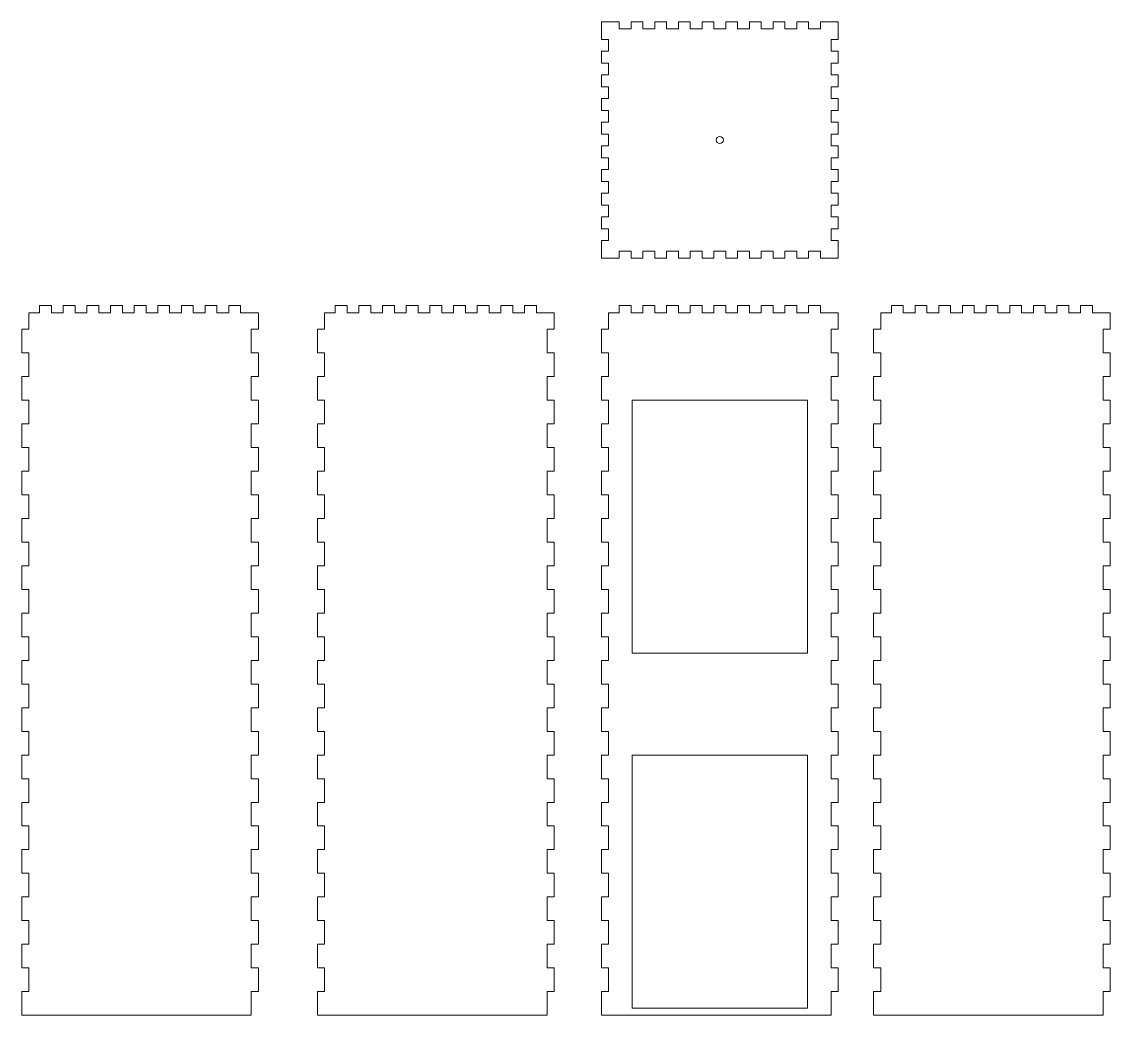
# Model space of a CAD drawing. Header units: millimetres. Extents: x -17105 to -8097, y 7860 to 10394.
# Drawn here: x -14404.1 to -13944.1, y 7864.4 to 8284.4 of the extents above; entities that cross this region are included whole.
import ezdxf

# ---------------------------------------------------------------- set-up
doc = ezdxf.new("R2010")
doc.units = ezdxf.units.MM
doc.layers.add('A-DETL-THIN', color=151, linetype='Continuous', lineweight=9)

msp = doc.modelspace()

# ---------------------------------------------------------------- linework, layer by layer
at = {"layer": 'A-DETL-THIN'}
for p, q in [((-14151.61, 8284.42), (-14159.11, 8284.42)), ((-14159.11, 8276.92), (-14159.11, 8284.42)), ((-14151.61, 8284.42), (-14151.61, 8281.42)), ((-14151.61, 8281.42), (-14146.61, 8281.42)), ((-14146.61, 8281.42), (-14146.61, 8284.42)), ((-14146.61, 8284.42), (-14141.61, 8284.42)), ((-14141.61, 8284.42), (-14141.61, 8281.42)), ((-14141.61, 8281.42), (-14136.61, 8281.42)), ((-14136.61, 8281.42), (-14136.61, 8284.42)), ((-14136.61, 8284.42), (-14131.61, 8284.42)), ((-14131.61, 8284.42), (-14131.61, 8281.42)), ((-14131.61, 8281.42), (-14126.61, 8281.42)), ((-14126.61, 8281.42), (-14126.61, 8284.42)), ((-14126.61, 8284.42), (-14121.61, 8284.42)), ((-14121.61, 8284.42), (-14121.61, 8281.42)), ((-14121.61, 8281.42), (-14116.61, 8281.42)), ((-14116.61, 8281.42), (-14116.61, 8284.42)), ((-14116.61, 8284.42), (-14111.61, 8284.42)), ((-14111.61, 8284.42), (-14111.61, 8281.42)), ((-14111.61, 8281.42), (-14106.61, 8281.42)), ((-14106.61, 8281.42), (-14106.61, 8284.42)), ((-14106.61, 8284.42), (-14101.61, 8284.42)), ((-14101.61, 8284.42), (-14101.61, 8281.42)), ((-14101.61, 8281.42), (-14096.61, 8281.42)), ((-14096.61, 8281.42), (-14096.61, 8284.42)), ((-14096.61, 8284.42), (-14091.61, 8284.42)), ((-14091.61, 8284.42), (-14091.61, 8281.42)), ((-14091.61, 8281.42), (-14086.61, 8281.42)), ((-14086.61, 8281.42), (-14086.61, 8284.42)), ((-14086.61, 8284.42), (-14081.61, 8284.42)), ((-14081.61, 8284.42), (-14081.61, 8281.42)), ((-14081.61, 8281.42), (-14076.61, 8281.42)), ((-14076.61, 8281.42), (-14076.61, 8284.42)), ((-14076.61, 8284.42), (-14071.61, 8284.42)), ((-14071.61, 8284.42), (-14071.61, 8281.42)), ((-14071.61, 8281.42), (-14066.61, 8281.42)), ((-14066.61, 8281.42), (-14066.61, 8284.42)), ((-14066.61, 8284.42), (-14059.11, 8284.42)), ((-14059.11, 8276.92), (-14059.11, 8284.42)), ((-14156.11, 8276.92), (-14159.11, 8276.92)), ((-14156.11, 8271.92), (-14156.11, 8276.92)), ((-14062.11, 8271.92), (-14062.11, 8276.92)), ((-14062.11, 8276.92), (-14059.11, 8276.92)), ((-14159.11, 8266.92), (-14159.11, 8271.92)), ((-14159.11, 8271.92), (-14156.11, 8271.92)), ((-14059.11, 8271.92), (-14062.11, 8271.92)), ((-14059.11, 8266.92), (-14059.11, 8271.92)), ((-14156.11, 8266.92), (-14159.11, 8266.92)), ((-14156.11, 8261.92), (-14156.11, 8266.92)), ((-14062.11, 8261.92), (-14062.11, 8266.92)), ((-14062.11, 8266.92), (-14059.11, 8266.92)), ((-14159.11, 8256.92), (-14159.11, 8261.92)), ((-14159.11, 8261.92), (-14156.11, 8261.92)), ((-14059.11, 8261.92), (-14062.11, 8261.92)), ((-14059.11, 8256.92), (-14059.11, 8261.92)), ((-14156.11, 8256.92), (-14159.11, 8256.92)), ((-14156.11, 8251.92), (-14156.11, 8256.92)), ((-14062.11, 8251.92), (-14062.11, 8256.92)), ((-14062.11, 8256.92), (-14059.11, 8256.92)), ((-14159.11, 8246.92), (-14159.11, 8251.92)), ((-14159.11, 8251.92), (-14156.11, 8251.92)), ((-14059.11, 8251.92), (-14062.11, 8251.92)), ((-14059.11, 8246.92), (-14059.11, 8251.92)), ((-14156.11, 8246.92), (-14159.11, 8246.92)), ((-14156.11, 8241.92), (-14156.11, 8246.92)), ((-14062.11, 8241.92), (-14062.11, 8246.92)), ((-14062.11, 8246.92), (-14059.11, 8246.92)), ((-14159.11, 8236.92), (-14159.11, 8241.92)), ((-14159.11, 8241.92), (-14156.11, 8241.92)), ((-14059.11, 8241.92), (-14062.11, 8241.92)), ((-14059.11, 8236.92), (-14059.11, 8241.92)), ((-14156.11, 8236.92), (-14159.11, 8236.92)), ((-14156.11, 8231.92), (-14156.11, 8236.92)), ((-14062.11, 8231.92), (-14062.11, 8236.92)), ((-14062.11, 8236.92), (-14059.11, 8236.92)), ((-14159.11, 8226.92), (-14159.11, 8231.92)), ((-14159.11, 8231.92), (-14156.11, 8231.92)), ((-14059.11, 8231.92), (-14062.11, 8231.92)), ((-14059.11, 8226.92), (-14059.11, 8231.92)), ((-14156.11, 8226.92), (-14159.11, 8226.92)), ((-14156.11, 8221.92), (-14156.11, 8226.92)), ((-14062.11, 8221.92), (-14062.11, 8226.92)), ((-14062.11, 8226.92), (-14059.11, 8226.92)), ((-14159.11, 8216.92), (-14159.11, 8221.92)), ((-14159.11, 8221.92), (-14156.11, 8221.92)), ((-14059.11, 8221.92), (-14062.11, 8221.92)), ((-14059.11, 8216.92), (-14059.11, 8221.92)), ((-14156.11, 8216.92), (-14159.11, 8216.92)), ((-14156.11, 8211.92), (-14156.11, 8216.92)), ((-14062.11, 8211.92), (-14062.11, 8216.92)), ((-14062.11, 8216.92), (-14059.11, 8216.92)), ((-14159.11, 8206.92), (-14159.11, 8211.92)), ((-14159.11, 8211.92), (-14156.11, 8211.92)), ((-14059.11, 8211.92), (-14062.11, 8211.92)), ((-14059.11, 8206.92), (-14059.11, 8211.92)), ((-14156.11, 8206.92), (-14159.11, 8206.92)), ((-14156.11, 8201.92), (-14156.11, 8206.92)), ((-14062.11, 8201.92), (-14062.11, 8206.92)), ((-14062.11, 8206.92), (-14059.11, 8206.92)), ((-14159.11, 8196.92), (-14159.11, 8201.92)), ((-14159.11, 8201.92), (-14156.11, 8201.92)), ((-14059.11, 8201.92), (-14062.11, 8201.92)), ((-14059.11, 8196.92), (-14059.11, 8201.92)), ((-14156.11, 8196.92), (-14159.11, 8196.92)), ((-14156.11, 8191.92), (-14156.11, 8196.92)), ((-14062.11, 8191.92), (-14062.11, 8196.92)), ((-14062.11, 8196.92), (-14059.11, 8196.92)), ((-14159.11, 8191.92), (-14156.11, 8191.92)), ((-14159.11, 8191.92), (-14159.11, 8184.42)), ((-14059.11, 8191.92), (-14062.11, 8191.92)), ((-14059.11, 8191.92), (-14059.11, 8184.42)), ((-14151.61, 8184.42), (-14159.11, 8184.42)), ((-14151.61, 8184.42), (-14151.61, 8187.42)), ((-14151.61, 8187.42), (-14146.61, 8187.42)), ((-14146.61, 8187.42), (-14146.61, 8184.42)), ((-14146.61, 8184.42), (-14141.61, 8184.42)), ((-14141.61, 8184.42), (-14141.61, 8187.42)), ((-14141.61, 8187.42), (-14136.61, 8187.42)), ((-14136.61, 8187.42), (-14136.61, 8184.42)), ((-14136.61, 8184.42), (-14131.61, 8184.42)), ((-14131.61, 8184.42), (-14131.61, 8187.42)), ((-14131.61, 8187.42), (-14126.61, 8187.42)), ((-14126.61, 8187.42), (-14126.61, 8184.42)), ((-14126.61, 8184.42), (-14121.61, 8184.42)), ((-14121.61, 8184.42), (-14121.61, 8187.42)), ((-14121.61, 8187.42), (-14116.61, 8187.42)), ((-14116.61, 8187.42), (-14116.61, 8184.42)), ((-14116.61, 8184.42), (-14111.61, 8184.42)), ((-14111.61, 8184.42), (-14111.61, 8187.42)), ((-14111.61, 8187.42), (-14106.61, 8187.42)), ((-14106.61, 8187.42), (-14106.61, 8184.42)), ((-14106.61, 8184.42), (-14101.61, 8184.42)), ((-14101.61, 8184.42), (-14101.61, 8187.42)), ((-14101.61, 8187.42), (-14096.61, 8187.42)), ((-14096.61, 8187.42), (-14096.61, 8184.42)), ((-14096.61, 8184.42), (-14091.61, 8184.42)), ((-14091.61, 8184.42), (-14091.61, 8187.42)), ((-14091.61, 8187.42), (-14086.61, 8187.42)), ((-14086.61, 8187.42), (-14086.61, 8184.42)), ((-14086.61, 8184.42), (-14081.61, 8184.42)), ((-14081.61, 8184.42), (-14081.61, 8187.42)), ((-14081.61, 8187.42), (-14076.61, 8187.42)), ((-14076.61, 8187.42), (-14076.61, 8184.42)), ((-14076.61, 8184.42), (-14071.61, 8184.42)), ((-14071.61, 8184.42), (-14071.61, 8187.42)), ((-14071.61, 8187.42), (-14066.61, 8187.42)), ((-14066.61, 8187.42), (-14066.61, 8184.42)), ((-14066.61, 8184.42), (-14059.11, 8184.42)), ((-14401.11, 8161.42), (-14401.11, 8154.42)), ((-14396.61, 8161.42), (-14401.11, 8161.42)), ((-14396.61, 8161.42), (-14396.61, 8164.42)), ((-14396.61, 8164.42), (-14391.61, 8164.42)), ((-14391.61, 8164.42), (-14391.61, 8161.42)), ((-14391.61, 8161.42), (-14386.61, 8161.42)), ((-14386.61, 8161.42), (-14386.61, 8164.42)), ((-14386.61, 8164.42), (-14381.61, 8164.42)), ((-14381.61, 8164.42), (-14381.61, 8161.42)), ((-14381.61, 8161.42), (-14376.61, 8161.42)), ((-14376.61, 8161.42), (-14376.61, 8164.42)), ((-14376.61, 8164.42), (-14371.61, 8164.42)), ((-14371.61, 8164.42), (-14371.61, 8161.42)), ((-14371.61, 8161.42), (-14366.61, 8161.42)), ((-14366.61, 8161.42), (-14366.61, 8164.42)), ((-14366.61, 8164.42), (-14361.61, 8164.42)), ((-14361.61, 8164.42), (-14361.61, 8161.42)), ((-14361.61, 8161.42), (-14356.61, 8161.42)), ((-14356.61, 8161.42), (-14356.61, 8164.42)), ((-14356.61, 8164.42), (-14351.61, 8164.42)), ((-14351.61, 8164.42), (-14351.61, 8161.42)), ((-14351.61, 8161.42), (-14346.61, 8161.42)), ((-14346.61, 8161.42), (-14346.61, 8164.42)), ((-14346.61, 8164.42), (-14341.61, 8164.42)), ((-14341.61, 8164.42), (-14341.61, 8161.42)), ((-14341.61, 8161.42), (-14336.61, 8161.42)), ((-14336.61, 8161.42), (-14336.61, 8164.42)), ((-14336.61, 8164.42), (-14331.61, 8164.42)), ((-14331.61, 8164.42), (-14331.61, 8161.42)), ((-14331.61, 8161.42), (-14326.61, 8161.42)), ((-14326.61, 8161.42), (-14326.61, 8164.42)), ((-14326.61, 8164.42), (-14321.61, 8164.42)), ((-14321.61, 8164.42), (-14321.61, 8161.42)), ((-14321.61, 8161.42), (-14316.61, 8161.42)), ((-14316.61, 8161.42), (-14316.61, 8164.42)), ((-14316.61, 8164.42), (-14311.61, 8164.42)), ((-14311.61, 8164.42), (-14311.61, 8161.42)), ((-14311.61, 8161.42), (-14304.11, 8161.42)), ((-14304.11, 8161.42), (-14304.11, 8154.42)), ((-14276.11, 8161.42), (-14276.11, 8154.42)), ((-14271.61, 8161.42), (-14276.11, 8161.42)), ((-14271.61, 8161.42), (-14271.61, 8164.42)), ((-14271.61, 8164.42), (-14266.61, 8164.42)), ((-14266.61, 8164.42), (-14266.61, 8161.42)), ((-14266.61, 8161.42), (-14261.61, 8161.42)), ((-14261.61, 8161.42), (-14261.61, 8164.42)), ((-14261.61, 8164.42), (-14256.61, 8164.42)), ((-14256.61, 8164.42), (-14256.61, 8161.42)), ((-14256.61, 8161.42), (-14251.61, 8161.42)), ((-14251.61, 8161.42), (-14251.61, 8164.42)), ((-14251.61, 8164.42), (-14246.61, 8164.42)), ((-14246.61, 8164.42), (-14246.61, 8161.42)), ((-14246.61, 8161.42), (-14241.61, 8161.42)), ((-14241.61, 8161.42), (-14241.61, 8164.42)), ((-14241.61, 8164.42), (-14236.61, 8164.42)), ((-14236.61, 8164.42), (-14236.61, 8161.42)), ((-14236.61, 8161.42), (-14231.61, 8161.42)), ((-14231.61, 8161.42), (-14231.61, 8164.42)), ((-14231.61, 8164.42), (-14226.61, 8164.42)), ((-14226.61, 8164.42), (-14226.61, 8161.42)), ((-14226.61, 8161.42), (-14221.61, 8161.42)), ((-14221.61, 8161.42), (-14221.61, 8164.42)), ((-14221.61, 8164.42), (-14216.61, 8164.42)), ((-14216.61, 8164.42), (-14216.61, 8161.42)), ((-14216.61, 8161.42), (-14211.61, 8161.42)), ((-14211.61, 8161.42), (-14211.61, 8164.42)), ((-14211.61, 8164.42), (-14206.61, 8164.42)), ((-14206.61, 8164.42), (-14206.61, 8161.42)), ((-14206.61, 8161.42), (-14201.61, 8161.42)), ((-14201.61, 8161.42), (-14201.61, 8164.42)), ((-14201.61, 8164.42), (-14196.61, 8164.42)), ((-14196.61, 8164.42), (-14196.61, 8161.42)), ((-14196.61, 8161.42), (-14191.61, 8161.42)), ((-14191.61, 8161.42), (-14191.61, 8164.42)), ((-14191.61, 8164.42), (-14186.61, 8164.42)), ((-14186.61, 8164.42), (-14186.61, 8161.42)), ((-14186.61, 8161.42), (-14179.11, 8161.42)), ((-14179.11, 8161.42), (-14179.11, 8154.42)), ((-14156.11, 8161.42), (-14156.11, 8154.42)), ((-14151.61, 8161.42), (-14156.11, 8161.42)), ((-14151.61, 8161.42), (-14151.61, 8164.42)), ((-14151.61, 8164.42), (-14146.61, 8164.42)), ((-14146.61, 8164.42), (-14146.61, 8161.42)), ((-14146.61, 8161.42), (-14141.61, 8161.42)), ((-14141.61, 8161.42), (-14141.61, 8164.42)), ((-14141.61, 8164.42), (-14136.61, 8164.42)), ((-14136.61, 8164.42), (-14136.61, 8161.42)), ((-14136.61, 8161.42), (-14131.61, 8161.42)), ((-14131.61, 8161.42), (-14131.61, 8164.42)), ((-14131.61, 8164.42), (-14126.61, 8164.42)), ((-14126.61, 8164.42), (-14126.61, 8161.42)), ((-14126.61, 8161.42), (-14121.61, 8161.42)), ((-14121.61, 8161.42), (-14121.61, 8164.42)), ((-14121.61, 8164.42), (-14116.61, 8164.42)), ((-14116.61, 8164.42), (-14116.61, 8161.42)), ((-14116.61, 8161.42), (-14111.61, 8161.42)), ((-14111.61, 8161.42), (-14111.61, 8164.42)), ((-14111.61, 8164.42), (-14106.61, 8164.42)), ((-14106.61, 8164.42), (-14106.61, 8161.42)), ((-14106.61, 8161.42), (-14101.61, 8161.42)), ((-14101.61, 8161.42), (-14101.61, 8164.42)), ((-14101.61, 8164.42), (-14096.61, 8164.42)), ((-14096.61, 8164.42), (-14096.61, 8161.42)), ((-14096.61, 8161.42), (-14091.61, 8161.42)), ((-14091.61, 8161.42), (-14091.61, 8164.42)), ((-14091.61, 8164.42), (-14086.61, 8164.42)), ((-14086.61, 8164.42), (-14086.61, 8161.42)), ((-14086.61, 8161.42), (-14081.61, 8161.42)), ((-14081.61, 8161.42), (-14081.61, 8164.42)), ((-14081.61, 8164.42), (-14076.61, 8164.42)), ((-14076.61, 8164.42), (-14076.61, 8161.42)), ((-14076.61, 8161.42), (-14071.61, 8161.42)), ((-14071.61, 8161.42), (-14071.61, 8164.42)), ((-14071.61, 8164.42), (-14066.61, 8164.42)), ((-14066.61, 8164.42), (-14066.61, 8161.42)), ((-14066.61, 8161.42), (-14059.11, 8161.42)), ((-14059.11, 8161.42), (-14059.11, 8154.42)), ((-14041.11, 8161.42), (-14041.11, 8154.42)), ((-14036.61, 8161.42), (-14041.11, 8161.42)), ((-14036.61, 8161.42), (-14036.61, 8164.42)), ((-14036.61, 8164.42), (-14031.61, 8164.42)), ((-14031.61, 8164.42), (-14031.61, 8161.42)), ((-14031.61, 8161.42), (-14026.61, 8161.42)), ((-14026.61, 8161.42), (-14026.61, 8164.42)), ((-14026.61, 8164.42), (-14021.61, 8164.42)), ((-14021.61, 8164.42), (-14021.61, 8161.42)), ((-14021.61, 8161.42), (-14016.61, 8161.42)), ((-14016.61, 8161.42), (-14016.61, 8164.42)), ((-14016.61, 8164.42), (-14011.61, 8164.42)), ((-14011.61, 8164.42), (-14011.61, 8161.42)), ((-14011.61, 8161.42), (-14006.61, 8161.42)), ((-14006.61, 8161.42), (-14006.61, 8164.42)), ((-14006.61, 8164.42), (-14001.61, 8164.42)), ((-14001.61, 8164.42), (-14001.61, 8161.42)), ((-14001.61, 8161.42), (-13996.61, 8161.42)), ((-13996.61, 8161.42), (-13996.61, 8164.42)), ((-13996.61, 8164.42), (-13991.61, 8164.42)), ((-13991.61, 8164.42), (-13991.61, 8161.42)), ((-13991.61, 8161.42), (-13986.61, 8161.42)), ((-13986.61, 8161.42), (-13986.61, 8164.42)), ((-13986.61, 8164.42), (-13981.61, 8164.42)), ((-13981.61, 8164.42), (-13981.61, 8161.42)), ((-13981.61, 8161.42), (-13976.61, 8161.42)), ((-13976.61, 8161.42), (-13976.61, 8164.42)), ((-13976.61, 8164.42), (-13971.61, 8164.42)), ((-13971.61, 8164.42), (-13971.61, 8161.42)), ((-13971.61, 8161.42), (-13966.61, 8161.42)), ((-13966.61, 8161.42), (-13966.61, 8164.42)), ((-13966.61, 8164.42), (-13961.61, 8164.42)), ((-13961.61, 8164.42), (-13961.61, 8161.42)), ((-13961.61, 8161.42), (-13956.61, 8161.42)), ((-13956.61, 8161.42), (-13956.61, 8164.42)), ((-13956.61, 8164.42), (-13951.61, 8164.42)), ((-13951.61, 8164.42), (-13951.61, 8161.42)), ((-13951.61, 8161.42), (-13944.11, 8161.42)), ((-13944.11, 8161.42), (-13944.11, 8154.42)), ((-14404.11, 8154.42), (-14401.11, 8154.42)), ((-14404.11, 8144.42), (-14404.11, 8154.42)), ((-14307.11, 8154.42), (-14304.11, 8154.42)), ((-14307.11, 8144.42), (-14307.11, 8154.42)), ((-14279.11, 8154.42), (-14276.11, 8154.42)), ((-14279.11, 8144.42), (-14279.11, 8154.42)), ((-14182.11, 8154.42), (-14179.11, 8154.42)), ((-14182.11, 8144.42), (-14182.11, 8154.42)), ((-14159.11, 8154.42), (-14156.11, 8154.42)), ((-14159.11, 8144.42), (-14159.11, 8154.42)), ((-14062.11, 8154.42), (-14059.11, 8154.42)), ((-14062.11, 8144.42), (-14062.11, 8154.42)), ((-14044.11, 8154.42), (-14041.11, 8154.42)), ((-14044.11, 8144.42), (-14044.11, 8154.42)), ((-13947.11, 8154.42), (-13944.11, 8154.42)), ((-13947.11, 8144.42), (-13947.11, 8154.42)), ((-14404.11, 8144.42), (-14401.11, 8144.42)), ((-14401.11, 8144.42), (-14401.11, 8134.42)), ((-14307.11, 8144.42), (-14304.11, 8144.42)), ((-14304.11, 8144.42), (-14304.11, 8134.42)), ((-14279.11, 8144.42), (-14276.11, 8144.42)), ((-14276.11, 8144.42), (-14276.11, 8134.42)), ((-14182.11, 8144.42), (-14179.11, 8144.42)), ((-14179.11, 8144.42), (-14179.11, 8134.42)), ((-14159.11, 8144.42), (-14156.11, 8144.42)), ((-14156.11, 8144.42), (-14156.11, 8134.42)), ((-14062.11, 8144.42), (-14059.11, 8144.42)), ((-14059.11, 8144.42), (-14059.11, 8134.42)), ((-14044.11, 8144.42), (-14041.11, 8144.42)), ((-14041.11, 8144.42), (-14041.11, 8134.42)), ((-13947.11, 8144.42), (-13944.11, 8144.42)), ((-13944.11, 8144.42), (-13944.11, 8134.42)), ((-14404.11, 8134.42), (-14401.11, 8134.42)), ((-14404.11, 8124.42), (-14404.11, 8134.42)), ((-14307.11, 8134.42), (-14304.11, 8134.42)), ((-14307.11, 8124.42), (-14307.11, 8134.42)), ((-14279.11, 8134.42), (-14276.11, 8134.42)), ((-14279.11, 8124.42), (-14279.11, 8134.42)), ((-14182.11, 8134.42), (-14179.11, 8134.42)), ((-14182.11, 8124.42), (-14182.11, 8134.42)), ((-14159.11, 8134.42), (-14156.11, 8134.42)), ((-14159.11, 8124.42), (-14159.11, 8134.42)), ((-14062.11, 8134.42), (-14059.11, 8134.42)), ((-14062.11, 8124.42), (-14062.11, 8134.42)), ((-14044.11, 8134.42), (-14041.11, 8134.42)), ((-14044.11, 8124.42), (-14044.11, 8134.42)), ((-13947.11, 8134.42), (-13944.11, 8134.42)), ((-13947.11, 8124.42), (-13947.11, 8134.42)), ((-14404.11, 8124.42), (-14401.11, 8124.42)), ((-14401.11, 8124.42), (-14401.11, 8114.42)), ((-14307.11, 8124.42), (-14304.11, 8124.42)), ((-14304.11, 8124.42), (-14304.11, 8114.42)), ((-14279.11, 8124.42), (-14276.11, 8124.42)), ((-14276.11, 8124.42), (-14276.11, 8114.42)), ((-14182.11, 8124.42), (-14179.11, 8124.42)), ((-14179.11, 8124.42), (-14179.11, 8114.42)), ((-14159.11, 8124.42), (-14156.11, 8124.42)), ((-14156.11, 8124.42), (-14156.11, 8114.42)), ((-14146.11, 8017.42), (-14146.11, 8124.42)), ((-14109.11, 8124.42), (-14146.11, 8124.42)), ((-14109.11, 8124.42), (-14072.11, 8124.42)), ((-14072.11, 8017.42), (-14072.11, 8124.42)), ((-14062.11, 8124.42), (-14059.11, 8124.42)), ((-14059.11, 8124.42), (-14059.11, 8114.42)), ((-14044.11, 8124.42), (-14041.11, 8124.42)), ((-14041.11, 8124.42), (-14041.11, 8114.42)), ((-13947.11, 8124.42), (-13944.11, 8124.42)), ((-13944.11, 8124.42), (-13944.11, 8114.42)), ((-14404.11, 8114.42), (-14401.11, 8114.42)), ((-14404.11, 8104.42), (-14404.11, 8114.42)), ((-14307.11, 8114.42), (-14304.11, 8114.42)), ((-14307.11, 8104.42), (-14307.11, 8114.42)), ((-14279.11, 8114.42), (-14276.11, 8114.42)), ((-14279.11, 8104.42), (-14279.11, 8114.42)), ((-14182.11, 8114.42), (-14179.11, 8114.42)), ((-14182.11, 8104.42), (-14182.11, 8114.42)), ((-14159.11, 8114.42), (-14156.11, 8114.42)), ((-14159.11, 8104.42), (-14159.11, 8114.42)), ((-14062.11, 8114.42), (-14059.11, 8114.42)), ((-14062.11, 8104.42), (-14062.11, 8114.42)), ((-14044.11, 8114.42), (-14041.11, 8114.42)), ((-14044.11, 8104.42), (-14044.11, 8114.42)), ((-13947.11, 8114.42), (-13944.11, 8114.42)), ((-13947.11, 8104.42), (-13947.11, 8114.42)), ((-14404.11, 8104.42), (-14401.11, 8104.42)), ((-14401.11, 8104.42), (-14401.11, 8094.42)), ((-14307.11, 8104.42), (-14304.11, 8104.42)), ((-14304.11, 8104.42), (-14304.11, 8094.42)), ((-14279.11, 8104.42), (-14276.11, 8104.42)), ((-14276.11, 8104.42), (-14276.11, 8094.42)), ((-14182.11, 8104.42), (-14179.11, 8104.42)), ((-14179.11, 8104.42), (-14179.11, 8094.42)), ((-14159.11, 8104.42), (-14156.11, 8104.42)), ((-14156.11, 8104.42), (-14156.11, 8094.42)), ((-14062.11, 8104.42), (-14059.11, 8104.42)), ((-14059.11, 8104.42), (-14059.11, 8094.42)), ((-14044.11, 8104.42), (-14041.11, 8104.42)), ((-14041.11, 8104.42), (-14041.11, 8094.42)), ((-13947.11, 8104.42), (-13944.11, 8104.42)), ((-13944.11, 8104.42), (-13944.11, 8094.42)), ((-14404.11, 8094.42), (-14401.11, 8094.42)), ((-14404.11, 8084.42), (-14404.11, 8094.42)), ((-14307.11, 8094.42), (-14304.11, 8094.42)), ((-14307.11, 8084.42), (-14307.11, 8094.42)), ((-14279.11, 8094.42), (-14276.11, 8094.42)), ((-14279.11, 8084.42), (-14279.11, 8094.42)), ((-14182.11, 8094.42), (-14179.11, 8094.42)), ((-14182.11, 8084.42), (-14182.11, 8094.42)), ((-14159.11, 8094.42), (-14156.11, 8094.42)), ((-14159.11, 8084.42), (-14159.11, 8094.42)), ((-14062.11, 8094.42), (-14059.11, 8094.42)), ((-14062.11, 8084.42), (-14062.11, 8094.42)), ((-14044.11, 8094.42), (-14041.11, 8094.42)), ((-14044.11, 8084.42), (-14044.11, 8094.42)), ((-13947.11, 8094.42), (-13944.11, 8094.42)), ((-13947.11, 8084.42), (-13947.11, 8094.42)), ((-14404.11, 8084.42), (-14401.11, 8084.42)), ((-14401.11, 8084.42), (-14401.11, 8074.42)), ((-14307.11, 8084.42), (-14304.11, 8084.42)), ((-14304.11, 8084.42), (-14304.11, 8074.42)), ((-14279.11, 8084.42), (-14276.11, 8084.42)), ((-14276.11, 8084.42), (-14276.11, 8074.42)), ((-14182.11, 8084.42), (-14179.11, 8084.42)), ((-14179.11, 8084.42), (-14179.11, 8074.42)), ((-14159.11, 8084.42), (-14156.11, 8084.42)), ((-14156.11, 8084.42), (-14156.11, 8074.42)), ((-14062.11, 8084.42), (-14059.11, 8084.42)), ((-14059.11, 8084.42), (-14059.11, 8074.42)), ((-14044.11, 8084.42), (-14041.11, 8084.42)), ((-14041.11, 8084.42), (-14041.11, 8074.42)), ((-13947.11, 8084.42), (-13944.11, 8084.42)), ((-13944.11, 8084.42), (-13944.11, 8074.42)), ((-14404.11, 8074.42), (-14401.11, 8074.42)), ((-14404.11, 8074.42), (-14404.11, 8064.42)), ((-14307.11, 8074.42), (-14304.11, 8074.42)), ((-14307.11, 8074.42), (-14307.11, 8064.42)), ((-14279.11, 8074.42), (-14276.11, 8074.42)), ((-14279.11, 8074.42), (-14279.11, 8064.42)), ((-14182.11, 8074.42), (-14179.11, 8074.42)), ((-14182.11, 8074.42), (-14182.11, 8064.42)), ((-14159.11, 8074.42), (-14156.11, 8074.42)), ((-14159.11, 8074.42), (-14159.11, 8064.42)), ((-14062.11, 8074.42), (-14059.11, 8074.42)), ((-14062.11, 8074.42), (-14062.11, 8064.42)), ((-14044.11, 8074.42), (-14041.11, 8074.42)), ((-14044.11, 8074.42), (-14044.11, 8064.42)), ((-13947.11, 8074.42), (-13944.11, 8074.42)), ((-13947.11, 8074.42), (-13947.11, 8064.42)), ((-14404.11, 8064.42), (-14401.11, 8064.42)), ((-14401.11, 8064.42), (-14401.11, 8054.42)), ((-14307.11, 8064.42), (-14304.11, 8064.42)), ((-14304.11, 8064.42), (-14304.11, 8054.42)), ((-14279.11, 8064.42), (-14276.11, 8064.42)), ((-14276.11, 8064.42), (-14276.11, 8054.42)), ((-14182.11, 8064.42), (-14179.11, 8064.42)), ((-14179.11, 8064.42), (-14179.11, 8054.42)), ((-14159.11, 8064.42), (-14156.11, 8064.42)), ((-14156.11, 8064.42), (-14156.11, 8054.42)), ((-14062.11, 8064.42), (-14059.11, 8064.42)), ((-14059.11, 8064.42), (-14059.11, 8054.42)), ((-14044.11, 8064.42), (-14041.11, 8064.42)), ((-14041.11, 8064.42), (-14041.11, 8054.42)), ((-13947.11, 8064.42), (-13944.11, 8064.42)), ((-13944.11, 8064.42), (-13944.11, 8054.42)), ((-14404.11, 8054.42), (-14401.11, 8054.42)), ((-14404.11, 8044.42), (-14404.11, 8054.42)), ((-14307.11, 8054.42), (-14304.11, 8054.42)), ((-14307.11, 8044.42), (-14307.11, 8054.42)), ((-14279.11, 8054.42), (-14276.11, 8054.42)), ((-14279.11, 8044.42), (-14279.11, 8054.42)), ((-14182.11, 8054.42), (-14179.11, 8054.42)), ((-14182.11, 8044.42), (-14182.11, 8054.42)), ((-14159.11, 8054.42), (-14156.11, 8054.42)), ((-14159.11, 8044.42), (-14159.11, 8054.42)), ((-14062.11, 8054.42), (-14059.11, 8054.42)), ((-14062.11, 8044.42), (-14062.11, 8054.42)), ((-14044.11, 8054.42), (-14041.11, 8054.42)), ((-14044.11, 8044.42), (-14044.11, 8054.42)), ((-13947.11, 8054.42), (-13944.11, 8054.42)), ((-13947.11, 8044.42), (-13947.11, 8054.42)), ((-14404.11, 8044.42), (-14401.11, 8044.42)), ((-14401.11, 8044.42), (-14401.11, 8034.42)), ((-14307.11, 8044.42), (-14304.11, 8044.42)), ((-14304.11, 8044.42), (-14304.11, 8034.42)), ((-14279.11, 8044.42), (-14276.11, 8044.42)), ((-14276.11, 8044.42), (-14276.11, 8034.42)), ((-14182.11, 8044.42), (-14179.11, 8044.42)), ((-14179.11, 8044.42), (-14179.11, 8034.42)), ((-14159.11, 8044.42), (-14156.11, 8044.42)), ((-14156.11, 8044.42), (-14156.11, 8034.42)), ((-14062.11, 8044.42), (-14059.11, 8044.42)), ((-14059.11, 8044.42), (-14059.11, 8034.42)), ((-14044.11, 8044.42), (-14041.11, 8044.42)), ((-14041.11, 8044.42), (-14041.11, 8034.42)), ((-13947.11, 8044.42), (-13944.11, 8044.42)), ((-13944.11, 8044.42), (-13944.11, 8034.42)), ((-14404.11, 8034.42), (-14401.11, 8034.42)), ((-14404.11, 8024.42), (-14404.11, 8034.42)), ((-14307.11, 8034.42), (-14304.11, 8034.42)), ((-14307.11, 8024.42), (-14307.11, 8034.42)), ((-14279.11, 8034.42), (-14276.11, 8034.42)), ((-14279.11, 8024.42), (-14279.11, 8034.42)), ((-14182.11, 8034.42), (-14179.11, 8034.42)), ((-14182.11, 8024.42), (-14182.11, 8034.42)), ((-14159.11, 8034.42), (-14156.11, 8034.42)), ((-14159.11, 8024.42), (-14159.11, 8034.42)), ((-14062.11, 8034.42), (-14059.11, 8034.42)), ((-14062.11, 8024.42), (-14062.11, 8034.42)), ((-14044.11, 8034.42), (-14041.11, 8034.42)), ((-14044.11, 8024.42), (-14044.11, 8034.42)), ((-13947.11, 8034.42), (-13944.11, 8034.42)), ((-13947.11, 8024.42), (-13947.11, 8034.42)), ((-14404.11, 8024.42), (-14401.11, 8024.42)), ((-14401.11, 8024.42), (-14401.11, 8014.42)), ((-14307.11, 8024.42), (-14304.11, 8024.42)), ((-14304.11, 8024.42), (-14304.11, 8014.42)), ((-14279.11, 8024.42), (-14276.11, 8024.42)), ((-14276.11, 8024.42), (-14276.11, 8014.42)), ((-14182.11, 8024.42), (-14179.11, 8024.42)), ((-14179.11, 8024.42), (-14179.11, 8014.42)), ((-14159.11, 8024.42), (-14156.11, 8024.42)), ((-14156.11, 8024.42), (-14156.11, 8014.42)), ((-14062.11, 8024.42), (-14059.11, 8024.42)), ((-14059.11, 8024.42), (-14059.11, 8014.42)), ((-14044.11, 8024.42), (-14041.11, 8024.42)), ((-14041.11, 8024.42), (-14041.11, 8014.42)), ((-13947.11, 8024.42), (-13944.11, 8024.42)), ((-13944.11, 8024.42), (-13944.11, 8014.42)), ((-14404.11, 8014.42), (-14401.11, 8014.42)), ((-14404.11, 8004.42), (-14404.11, 8014.42)), ((-14307.11, 8014.42), (-14304.11, 8014.42)), ((-14307.11, 8004.42), (-14307.11, 8014.42)), ((-14279.11, 8014.42), (-14276.11, 8014.42)), ((-14279.11, 8004.42), (-14279.11, 8014.42)), ((-14182.11, 8014.42), (-14179.11, 8014.42)), ((-14182.11, 8004.42), (-14182.11, 8014.42)), ((-14159.11, 8014.42), (-14156.11, 8014.42)), ((-14159.11, 8004.42), (-14159.11, 8014.42)), ((-14109.11, 8017.42), (-14146.11, 8017.42)), ((-14109.11, 8017.42), (-14072.11, 8017.42)), ((-14062.11, 8014.42), (-14059.11, 8014.42)), ((-14062.11, 8004.42), (-14062.11, 8014.42)), ((-14044.11, 8014.42), (-14041.11, 8014.42)), ((-14044.11, 8004.42), (-14044.11, 8014.42)), ((-13947.11, 8014.42), (-13944.11, 8014.42)), ((-13947.11, 8004.42), (-13947.11, 8014.42)), ((-14404.11, 8004.42), (-14401.11, 8004.42)), ((-14401.11, 8004.42), (-14401.11, 7994.42)), ((-14307.11, 8004.42), (-14304.11, 8004.42)), ((-14304.11, 8004.42), (-14304.11, 7994.42)), ((-14279.11, 8004.42), (-14276.11, 8004.42)), ((-14276.11, 8004.42), (-14276.11, 7994.42)), ((-14182.11, 8004.42), (-14179.11, 8004.42)), ((-14179.11, 8004.42), (-14179.11, 7994.42)), ((-14159.11, 8004.42), (-14156.11, 8004.42)), ((-14156.11, 8004.42), (-14156.11, 7994.42)), ((-14062.11, 8004.42), (-14059.11, 8004.42)), ((-14059.11, 8004.42), (-14059.11, 7994.42)), ((-14044.11, 8004.42), (-14041.11, 8004.42)), ((-14041.11, 8004.42), (-14041.11, 7994.42)), ((-13947.11, 8004.42), (-13944.11, 8004.42)), ((-13944.11, 8004.42), (-13944.11, 7994.42)), ((-14404.11, 7994.42), (-14401.11, 7994.42)), ((-14404.11, 7994.42), (-14404.11, 7984.42)), ((-14307.11, 7994.42), (-14304.11, 7994.42)), ((-14307.11, 7994.42), (-14307.11, 7984.42)), ((-14279.11, 7994.42), (-14276.11, 7994.42)), ((-14279.11, 7994.42), (-14279.11, 7984.42)), ((-14182.11, 7994.42), (-14179.11, 7994.42)), ((-14182.11, 7994.42), (-14182.11, 7984.42)), ((-14159.11, 7994.42), (-14156.11, 7994.42)), ((-14159.11, 7994.42), (-14159.11, 7984.42)), ((-14062.11, 7994.42), (-14059.11, 7994.42)), ((-14062.11, 7994.42), (-14062.11, 7984.42)), ((-14044.11, 7994.42), (-14041.11, 7994.42)), ((-14044.11, 7994.42), (-14044.11, 7984.42)), ((-13947.11, 7994.42), (-13944.11, 7994.42)), ((-13947.11, 7994.42), (-13947.11, 7984.42)), ((-14404.11, 7984.42), (-14401.11, 7984.42)), ((-14401.11, 7984.42), (-14401.11, 7974.42)), ((-14307.11, 7984.42), (-14304.11, 7984.42)), ((-14304.11, 7984.42), (-14304.11, 7974.42)), ((-14279.11, 7984.42), (-14276.11, 7984.42)), ((-14276.11, 7984.42), (-14276.11, 7974.42)), ((-14182.11, 7984.42), (-14179.11, 7984.42)), ((-14179.11, 7984.42), (-14179.11, 7974.42)), ((-14159.11, 7984.42), (-14156.11, 7984.42)), ((-14156.11, 7984.42), (-14156.11, 7974.42)), ((-14062.11, 7984.42), (-14059.11, 7984.42)), ((-14059.11, 7984.42), (-14059.11, 7974.42)), ((-14044.11, 7984.42), (-14041.11, 7984.42)), ((-14041.11, 7984.42), (-14041.11, 7974.42)), ((-13947.11, 7984.42), (-13944.11, 7984.42)), ((-13944.11, 7984.42), (-13944.11, 7974.42)), ((-14404.11, 7974.42), (-14401.11, 7974.42)), ((-14404.11, 7964.42), (-14404.11, 7974.42)), ((-14307.11, 7974.42), (-14304.11, 7974.42)), ((-14307.11, 7964.42), (-14307.11, 7974.42)), ((-14279.11, 7974.42), (-14276.11, 7974.42)), ((-14279.11, 7964.42), (-14279.11, 7974.42)), ((-14182.11, 7974.42), (-14179.11, 7974.42)), ((-14182.11, 7964.42), (-14182.11, 7974.42)), ((-14159.11, 7974.42), (-14156.11, 7974.42)), ((-14159.11, 7964.42), (-14159.11, 7974.42)), ((-14146.11, 7867.42), (-14146.11, 7974.42)), ((-14109.11, 7974.42), (-14146.11, 7974.42)), ((-14109.11, 7974.42), (-14072.11, 7974.42)), ((-14072.11, 7867.42), (-14072.11, 7974.42)), ((-14062.11, 7974.42), (-14059.11, 7974.42)), ((-14062.11, 7964.42), (-14062.11, 7974.42)), ((-14044.11, 7974.42), (-14041.11, 7974.42)), ((-14044.11, 7964.42), (-14044.11, 7974.42)), ((-13947.11, 7974.42), (-13944.11, 7974.42)), ((-13947.11, 7964.42), (-13947.11, 7974.42)), ((-14404.11, 7964.42), (-14401.11, 7964.42)), ((-14401.11, 7964.42), (-14401.11, 7954.42)), ((-14307.11, 7964.42), (-14304.11, 7964.42)), ((-14304.11, 7964.42), (-14304.11, 7954.42)), ((-14279.11, 7964.42), (-14276.11, 7964.42)), ((-14276.11, 7964.42), (-14276.11, 7954.42)), ((-14182.11, 7964.42), (-14179.11, 7964.42)), ((-14179.11, 7964.42), (-14179.11, 7954.42)), ((-14159.11, 7964.42), (-14156.11, 7964.42)), ((-14156.11, 7964.42), (-14156.11, 7954.42)), ((-14062.11, 7964.42), (-14059.11, 7964.42)), ((-14059.11, 7964.42), (-14059.11, 7954.42)), ((-14044.11, 7964.42), (-14041.11, 7964.42)), ((-14041.11, 7964.42), (-14041.11, 7954.42)), ((-13947.11, 7964.42), (-13944.11, 7964.42)), ((-13944.11, 7964.42), (-13944.11, 7954.42)), ((-14404.11, 7954.42), (-14401.11, 7954.42)), ((-14404.11, 7944.42), (-14404.11, 7954.42)), ((-14307.11, 7954.42), (-14304.11, 7954.42)), ((-14307.11, 7944.42), (-14307.11, 7954.42)), ((-14279.11, 7954.42), (-14276.11, 7954.42)), ((-14279.11, 7944.42), (-14279.11, 7954.42)), ((-14182.11, 7954.42), (-14179.11, 7954.42)), ((-14182.11, 7944.42), (-14182.11, 7954.42)), ((-14159.11, 7954.42), (-14156.11, 7954.42)), ((-14159.11, 7944.42), (-14159.11, 7954.42)), ((-14062.11, 7954.42), (-14059.11, 7954.42)), ((-14062.11, 7944.42), (-14062.11, 7954.42)), ((-14044.11, 7954.42), (-14041.11, 7954.42)), ((-14044.11, 7944.42), (-14044.11, 7954.42)), ((-13947.11, 7954.42), (-13944.11, 7954.42)), ((-13947.11, 7944.42), (-13947.11, 7954.42)), ((-14404.11, 7944.42), (-14401.11, 7944.42)), ((-14401.11, 7944.42), (-14401.11, 7934.42)), ((-14307.11, 7944.42), (-14304.11, 7944.42)), ((-14304.11, 7944.42), (-14304.11, 7934.42)), ((-14279.11, 7944.42), (-14276.11, 7944.42)), ((-14276.11, 7944.42), (-14276.11, 7934.42)), ((-14182.11, 7944.42), (-14179.11, 7944.42)), ((-14179.11, 7944.42), (-14179.11, 7934.42)), ((-14159.11, 7944.42), (-14156.11, 7944.42)), ((-14156.11, 7944.42), (-14156.11, 7934.42)), ((-14062.11, 7944.42), (-14059.11, 7944.42)), ((-14059.11, 7944.42), (-14059.11, 7934.42)), ((-14044.11, 7944.42), (-14041.11, 7944.42)), ((-14041.11, 7944.42), (-14041.11, 7934.42)), ((-13947.11, 7944.42), (-13944.11, 7944.42)), ((-13944.11, 7944.42), (-13944.11, 7934.42)), ((-14404.11, 7934.42), (-14401.11, 7934.42)), ((-14404.11, 7924.42), (-14404.11, 7934.42)), ((-14307.11, 7934.42), (-14304.11, 7934.42)), ((-14307.11, 7924.42), (-14307.11, 7934.42)), ((-14279.11, 7934.42), (-14276.11, 7934.42)), ((-14279.11, 7924.42), (-14279.11, 7934.42)), ((-14182.11, 7934.42), (-14179.11, 7934.42)), ((-14182.11, 7924.42), (-14182.11, 7934.42)), ((-14159.11, 7934.42), (-14156.11, 7934.42)), ((-14159.11, 7924.42), (-14159.11, 7934.42)), ((-14062.11, 7934.42), (-14059.11, 7934.42)), ((-14062.11, 7924.42), (-14062.11, 7934.42)), ((-14044.11, 7934.42), (-14041.11, 7934.42)), ((-14044.11, 7924.42), (-14044.11, 7934.42)), ((-13947.11, 7934.42), (-13944.11, 7934.42)), ((-13947.11, 7924.42), (-13947.11, 7934.42)), ((-14404.11, 7924.42), (-14401.11, 7924.42)), ((-14401.11, 7924.42), (-14401.11, 7914.42)), ((-14307.11, 7924.42), (-14304.11, 7924.42)), ((-14304.11, 7924.42), (-14304.11, 7914.42)), ((-14279.11, 7924.42), (-14276.11, 7924.42)), ((-14276.11, 7924.42), (-14276.11, 7914.42)), ((-14182.11, 7924.42), (-14179.11, 7924.42)), ((-14179.11, 7924.42), (-14179.11, 7914.42)), ((-14159.11, 7924.42), (-14156.11, 7924.42)), ((-14156.11, 7924.42), (-14156.11, 7914.42)), ((-14062.11, 7924.42), (-14059.11, 7924.42)), ((-14059.11, 7924.42), (-14059.11, 7914.42)), ((-14044.11, 7924.42), (-14041.11, 7924.42)), ((-14041.11, 7924.42), (-14041.11, 7914.42)), ((-13947.11, 7924.42), (-13944.11, 7924.42)), ((-13944.11, 7924.42), (-13944.11, 7914.42)), ((-14404.11, 7914.42), (-14401.11, 7914.42)), ((-14404.11, 7914.42), (-14404.11, 7904.42)), ((-14307.11, 7914.42), (-14304.11, 7914.42)), ((-14307.11, 7914.42), (-14307.11, 7904.42)), ((-14279.11, 7914.42), (-14276.11, 7914.42)), ((-14279.11, 7914.42), (-14279.11, 7904.42)), ((-14182.11, 7914.42), (-14179.11, 7914.42)), ((-14182.11, 7914.42), (-14182.11, 7904.42)), ((-14159.11, 7914.42), (-14156.11, 7914.42)), ((-14159.11, 7914.42), (-14159.11, 7904.42)), ((-14062.11, 7914.42), (-14059.11, 7914.42)), ((-14062.11, 7914.42), (-14062.11, 7904.42)), ((-14044.11, 7914.42), (-14041.11, 7914.42)), ((-14044.11, 7914.42), (-14044.11, 7904.42)), ((-13947.11, 7914.42), (-13944.11, 7914.42)), ((-13947.11, 7914.42), (-13947.11, 7904.42)), ((-14404.11, 7904.42), (-14401.11, 7904.42)), ((-14401.11, 7904.42), (-14401.11, 7894.42)), ((-14307.11, 7904.42), (-14304.11, 7904.42)), ((-14304.11, 7904.42), (-14304.11, 7894.42)), ((-14279.11, 7904.42), (-14276.11, 7904.42)), ((-14276.11, 7904.42), (-14276.11, 7894.42)), ((-14182.11, 7904.42), (-14179.11, 7904.42)), ((-14179.11, 7904.42), (-14179.11, 7894.42)), ((-14159.11, 7904.42), (-14156.11, 7904.42)), ((-14156.11, 7904.42), (-14156.11, 7894.42)), ((-14062.11, 7904.42), (-14059.11, 7904.42)), ((-14059.11, 7904.42), (-14059.11, 7894.42)), ((-14044.11, 7904.42), (-14041.11, 7904.42)), ((-14041.11, 7904.42), (-14041.11, 7894.42)), ((-13947.11, 7904.42), (-13944.11, 7904.42)), ((-13944.11, 7904.42), (-13944.11, 7894.42)), ((-14404.11, 7894.42), (-14401.11, 7894.42)), ((-14404.11, 7884.42), (-14404.11, 7894.42)), ((-14307.11, 7894.42), (-14304.11, 7894.42)), ((-14307.11, 7884.42), (-14307.11, 7894.42)), ((-14279.11, 7894.42), (-14276.11, 7894.42)), ((-14279.11, 7884.42), (-14279.11, 7894.42)), ((-14182.11, 7894.42), (-14179.11, 7894.42)), ((-14182.11, 7884.42), (-14182.11, 7894.42)), ((-14159.11, 7894.42), (-14156.11, 7894.42)), ((-14159.11, 7884.42), (-14159.11, 7894.42)), ((-14062.11, 7894.42), (-14059.11, 7894.42)), ((-14062.11, 7884.42), (-14062.11, 7894.42)), ((-14044.11, 7894.42), (-14041.11, 7894.42)), ((-14044.11, 7884.42), (-14044.11, 7894.42)), ((-13947.11, 7894.42), (-13944.11, 7894.42)), ((-13947.11, 7884.42), (-13947.11, 7894.42)), ((-14404.11, 7884.42), (-14401.11, 7884.42)), ((-14401.11, 7884.42), (-14401.11, 7874.42)), ((-14307.11, 7884.42), (-14304.11, 7884.42)), ((-14304.11, 7884.42), (-14304.11, 7874.42)), ((-14279.11, 7884.42), (-14276.11, 7884.42)), ((-14276.11, 7884.42), (-14276.11, 7874.42)), ((-14182.11, 7884.42), (-14179.11, 7884.42)), ((-14179.11, 7884.42), (-14179.11, 7874.42)), ((-14159.11, 7884.42), (-14156.11, 7884.42)), ((-14156.11, 7884.42), (-14156.11, 7874.42)), ((-14062.11, 7884.42), (-14059.11, 7884.42)), ((-14059.11, 7884.42), (-14059.11, 7874.42)), ((-14044.11, 7884.42), (-14041.11, 7884.42)), ((-14041.11, 7884.42), (-14041.11, 7874.42)), ((-13947.11, 7884.42), (-13944.11, 7884.42)), ((-13944.11, 7884.42), (-13944.11, 7874.42)), ((-14404.11, 7874.42), (-14401.11, 7874.42)), ((-14404.11, 7864.42), (-14404.11, 7874.42)), ((-14307.11, 7874.42), (-14304.11, 7874.42)), ((-14307.11, 7864.42), (-14307.11, 7874.42)), ((-14279.11, 7874.42), (-14276.11, 7874.42)), ((-14279.11, 7864.42), (-14279.11, 7874.42)), ((-14182.11, 7874.42), (-14179.11, 7874.42)), ((-14182.11, 7864.42), (-14182.11, 7874.42)), ((-14159.11, 7874.42), (-14156.11, 7874.42)), ((-14159.11, 7864.42), (-14159.11, 7874.42)), ((-14062.11, 7874.42), (-14059.11, 7874.42)), ((-14062.11, 7864.42), (-14062.11, 7874.42)), ((-14044.11, 7874.42), (-14041.11, 7874.42)), ((-14044.11, 7864.42), (-14044.11, 7874.42)), ((-13947.11, 7874.42), (-13944.11, 7874.42)), ((-13947.11, 7864.42), (-13947.11, 7874.42)), ((-14109.11, 7867.42), (-14146.11, 7867.42)), ((-14109.11, 7867.42), (-14072.11, 7867.42)), ((-14404.11, 7864.42), (-14307.11, 7864.42)), ((-14279.11, 7864.42), (-14182.11, 7864.42)), ((-14159.11, 7864.42), (-14062.11, 7864.42)), ((-14044.11, 7864.42), (-13947.11, 7864.42))]:
    msp.add_line(p, q, dxfattribs=at)
msp.add_circle((-14109.11, 8234.42), 1.5, dxfattribs=at)

doc.saveas('drawing.dxf')
